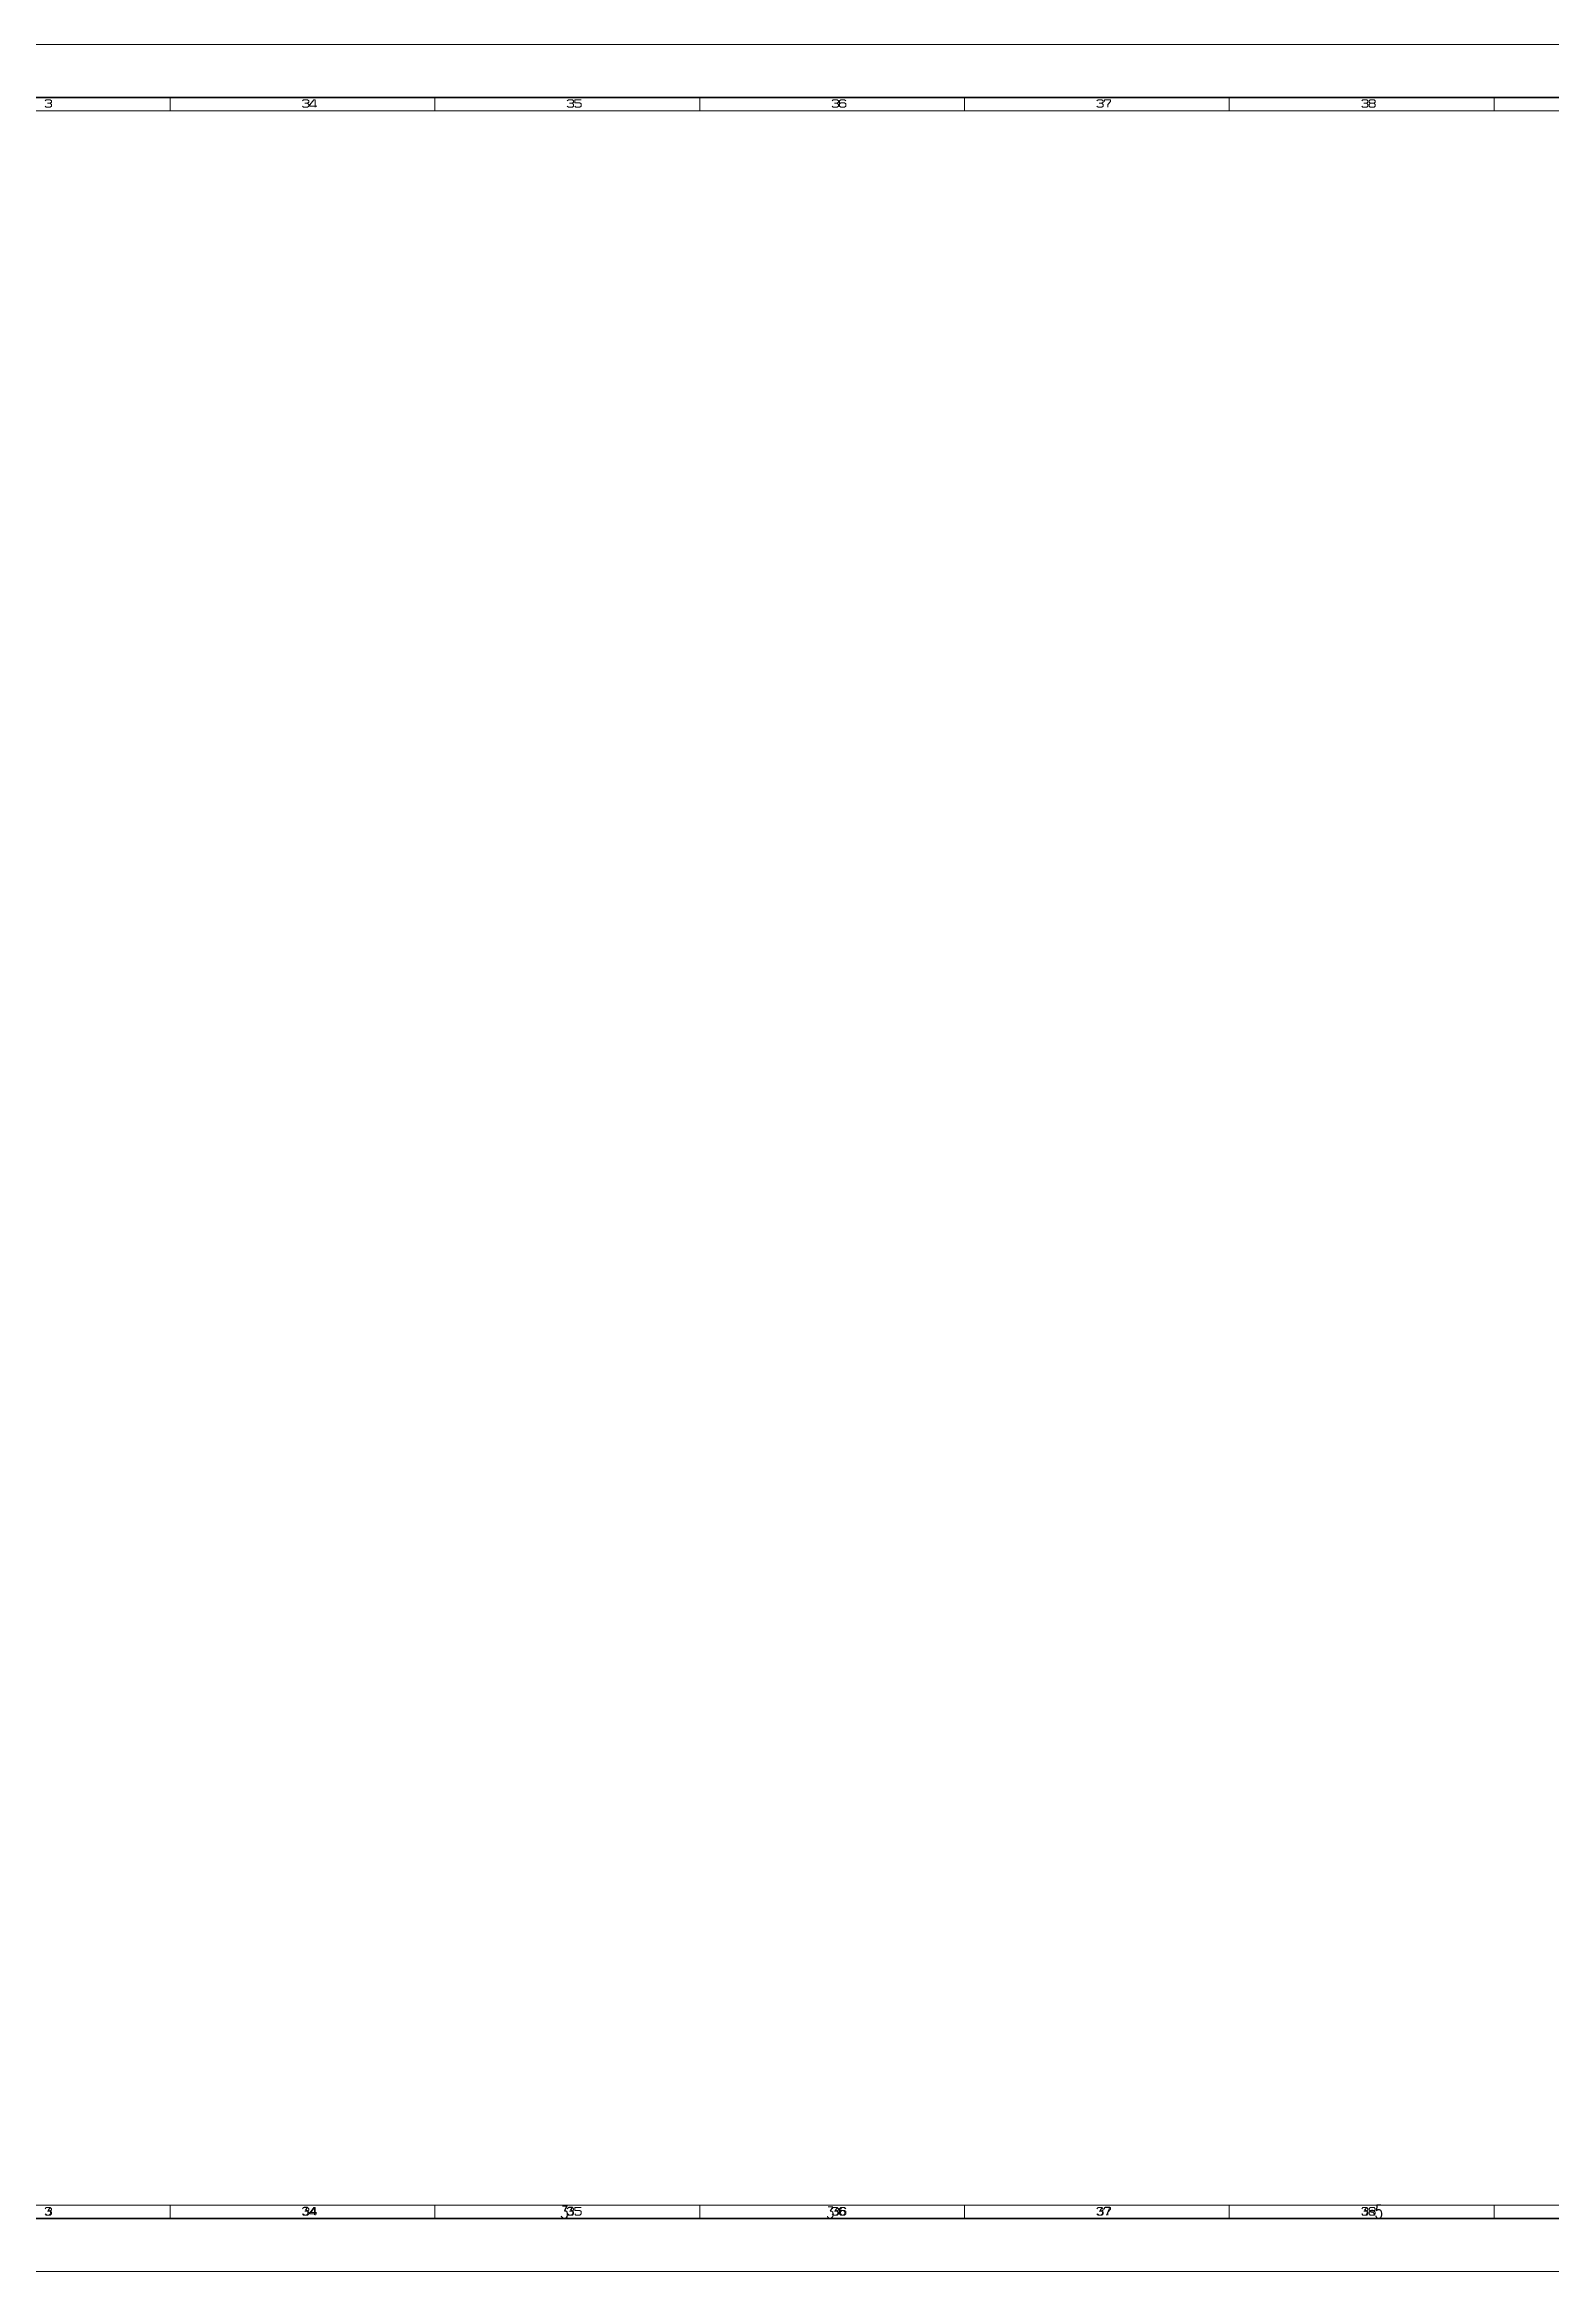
# Model space of a CAD drawing. Extents: x 0 to 174, y 0 to 33.
# Drawn here: x 128.84 to 151.23, y 0 to 33.11 of the extents above; entities that cross this region are included whole.
import ezdxf
from ezdxf.enums import TextEntityAlignment as Align

# ---------------------------------------------------------------- set-up
doc = ezdxf.new("R2010")
doc.units = 0
doc.layers.add('PDF2_형상', color=157, linetype='Continuous', true_color=0x405f80)
doc.layers.add('YOLO_TEXT', color=3, linetype='Continuous', true_color=0x008230)
doc.styles.add('OCR_LATIN', font='txt.shx')

msp = doc.modelspace()

# ---------------------------------------------------------------- linework, layer by layer
at = {"layer": 'PDF2_형상', "color": 7, "lineweight": 13}
for points in [[(0, 0), (0, 33.11), (173.622, 33.11), (173.622, 0)], [(0.984, 0.984), (0.984, 32.126), (172.638, 32.126), (172.638, 0.984)], [(148.553, 32.288), (148.612, 32.288), (148.628, 32.271), (148.628, 32.254), (148.612, 32.237), (148.553, 32.237), (148.536, 32.254), (148.536, 32.271)], [(148.553, 0.949), (148.612, 0.949), (148.628, 0.932), (148.628, 0.915), (148.612, 0.898), (148.553, 0.898), (148.536, 0.915), (148.536, 0.932)]]:
    msp.add_lwpolyline(points, close=True, dxfattribs=at)
at = {"layer": 'PDF2_형상', "color": 7, "lineweight": 35}
msp.add_lwpolyline([(0.787, 0.787), (0.787, 32.323), (172.835, 32.323), (172.835, 0.787)], close=True, dxfattribs=at)
at = {"layer": 'PDF2_형상', "color": 7, "lineweight": 13}
for points in [[(128.851, 32.271), (128.868, 32.288), (128.927, 32.288), (128.943, 32.271), (128.943, 32.254), (128.927, 32.237), (128.884, 32.237), (128.927, 32.237), (128.943, 32.22), (128.943, 32.195), (128.927, 32.178), (128.868, 32.178), (128.851, 32.195)], [(130.709, 32.126), (130.709, 32.323)], [(132.677, 32.271), (132.694, 32.288), (132.753, 32.288), (132.77, 32.271), (132.77, 32.254), (132.753, 32.237), (132.711, 32.237), (132.753, 32.237), (132.77, 32.22), (132.77, 32.195), (132.753, 32.178), (132.694, 32.178), (132.677, 32.195)], [(132.864, 32.178), (132.864, 32.288), (132.847, 32.288), (132.788, 32.212), (132.788, 32.195), (132.889, 32.195)], [(134.646, 32.126), (134.646, 32.323)], [(136.614, 32.271), (136.631, 32.288), (136.69, 32.288), (136.707, 32.271), (136.707, 32.254), (136.69, 32.237), (136.648, 32.237), (136.69, 32.237), (136.707, 32.22), (136.707, 32.195), (136.69, 32.178), (136.631, 32.178), (136.614, 32.195)], [(136.818, 32.288), (136.725, 32.288), (136.725, 32.246), (136.801, 32.246), (136.818, 32.229), (136.818, 32.195), (136.801, 32.178), (136.742, 32.178), (136.725, 32.195)], [(138.583, 32.126), (138.583, 32.323)], [(140.551, 32.271), (140.568, 32.288), (140.627, 32.288), (140.644, 32.271), (140.644, 32.254), (140.627, 32.237), (140.585, 32.237), (140.627, 32.237), (140.644, 32.22), (140.644, 32.195), (140.627, 32.178), (140.568, 32.178), (140.551, 32.195)], [(140.755, 32.271), (140.738, 32.288), (140.679, 32.288), (140.662, 32.271), (140.662, 32.195), (140.679, 32.178), (140.738, 32.178), (140.755, 32.195), (140.755, 32.229), (140.738, 32.246), (140.679, 32.246), (140.662, 32.229)], [(142.52, 32.126), (142.52, 32.323)], [(144.488, 32.271), (144.505, 32.288), (144.564, 32.288), (144.581, 32.271), (144.581, 32.254), (144.564, 32.237), (144.522, 32.237), (144.564, 32.237), (144.581, 32.22), (144.581, 32.195), (144.564, 32.178), (144.505, 32.178), (144.488, 32.195)], [(144.599, 32.262), (144.599, 32.288), (144.692, 32.288), (144.692, 32.262), (144.649, 32.22), (144.649, 32.178)], [(146.457, 32.126), (146.457, 32.323)], [(148.425, 32.271), (148.442, 32.288), (148.501, 32.288), (148.518, 32.271), (148.518, 32.254), (148.501, 32.237), (148.459, 32.237), (148.501, 32.237), (148.518, 32.22), (148.518, 32.195), (148.501, 32.178), (148.442, 32.178), (148.425, 32.195)], [(148.553, 32.237), (148.536, 32.22), (148.536, 32.195), (148.553, 32.178), (148.612, 32.178), (148.628, 32.195), (148.628, 32.22), (148.612, 32.237)], [(150.394, 32.126), (150.394, 32.323)], [(128.851, 0.932), (128.868, 0.949), (128.927, 0.949), (128.943, 0.932), (128.943, 0.915), (128.927, 0.898), (128.884, 0.898), (128.927, 0.898), (128.943, 0.882), (128.943, 0.856), (128.927, 0.839), (128.868, 0.839), (128.851, 0.856)], [(130.709, 0.984), (130.709, 0.787)], [(132.677, 0.932), (132.694, 0.949), (132.753, 0.949), (132.77, 0.932), (132.77, 0.915), (132.753, 0.898), (132.711, 0.898), (132.753, 0.898), (132.77, 0.882), (132.77, 0.856), (132.753, 0.839), (132.694, 0.839), (132.677, 0.856)], [(132.864, 0.839), (132.864, 0.949), (132.847, 0.949), (132.788, 0.873), (132.788, 0.856), (132.889, 0.856)], [(134.646, 0.984), (134.646, 0.787)], [(136.614, 0.932), (136.631, 0.949), (136.69, 0.949), (136.707, 0.932), (136.707, 0.915), (136.69, 0.898), (136.648, 0.898), (136.69, 0.898), (136.707, 0.882), (136.707, 0.856), (136.69, 0.839), (136.631, 0.839), (136.614, 0.856)], [(136.818, 0.949), (136.725, 0.949), (136.725, 0.907), (136.801, 0.907), (136.818, 0.89), (136.818, 0.856), (136.801, 0.839), (136.742, 0.839), (136.725, 0.856)], [(138.583, 0.984), (138.583, 0.787)], [(140.551, 0.932), (140.568, 0.949), (140.627, 0.949), (140.644, 0.932), (140.644, 0.915), (140.627, 0.898), (140.585, 0.898), (140.627, 0.898), (140.644, 0.882), (140.644, 0.856), (140.627, 0.839), (140.568, 0.839), (140.551, 0.856)], [(140.755, 0.932), (140.738, 0.949), (140.679, 0.949), (140.662, 0.932), (140.662, 0.856), (140.679, 0.839), (140.738, 0.839), (140.755, 0.856), (140.755, 0.89), (140.738, 0.907), (140.679, 0.907), (140.662, 0.89)], [(142.52, 0.984), (142.52, 0.787)], [(144.488, 0.932), (144.505, 0.949), (144.564, 0.949), (144.581, 0.932), (144.581, 0.915), (144.564, 0.898), (144.522, 0.898), (144.564, 0.898), (144.581, 0.882), (144.581, 0.856), (144.564, 0.839), (144.505, 0.839), (144.488, 0.856)], [(144.599, 0.924), (144.599, 0.949), (144.692, 0.949), (144.692, 0.924), (144.649, 0.882), (144.649, 0.839)], [(146.457, 0.984), (146.457, 0.787)], [(148.425, 0.932), (148.442, 0.949), (148.501, 0.949), (148.518, 0.932), (148.518, 0.915), (148.501, 0.898), (148.459, 0.898), (148.501, 0.898), (148.518, 0.882), (148.518, 0.856), (148.501, 0.839), (148.442, 0.839), (148.425, 0.856)], [(148.553, 0.898), (148.536, 0.882), (148.536, 0.856), (148.553, 0.839), (148.612, 0.839), (148.628, 0.856), (148.628, 0.882), (148.612, 0.898)], [(150.394, 0.984), (150.394, 0.787)]]:
    msp.add_lwpolyline(points, dxfattribs=at)

# ---------------------------------------------------------------- texts
at = {"layer": 'YOLO_TEXT', "style": 'OCR_LATIN'}
for s, height, p, p2 in [('3', 0.115, (128.847, 0.837), (128.945, 0.837)), ('3', 0.118, (132.675, 0.836), (132.773, 0.836)), ('4', 0.112, (132.785, 0.841), (132.896, 0.841)), ('3', 0.188, (136.51, 0.787), (136.633, 0.787)), ('3', 0.118, (136.611, 0.836), (136.712, 0.836)), ('3', 0.169, (140.462, 0.792), (140.586, 0.792)), ('3', 0.116, (140.548, 0.836), (140.65, 0.836)), ('6', 0.113, (140.658, 0.838), (140.757, 0.838)), ('3', 0.117, (144.485, 0.836), (144.585, 0.836)), ('7', 0.115, (144.598, 0.839), (144.693, 0.839)), ('3', 0.114, (148.417, 0.839), (148.522, 0.839)), ('s', 0.115, (148.527, 0.836), (148.633, 0.836)), ('-', 0.0212, (148.521, 0.78), (148.74, 0.78)), ('5', 0.199, (148.62, 0.787), (148.74, 0.787))]:
    msp.add_text(s, height=height, dxfattribs=at).set_placement(p, p2, align=Align.FIT)

doc.saveas('drawing.dxf')
